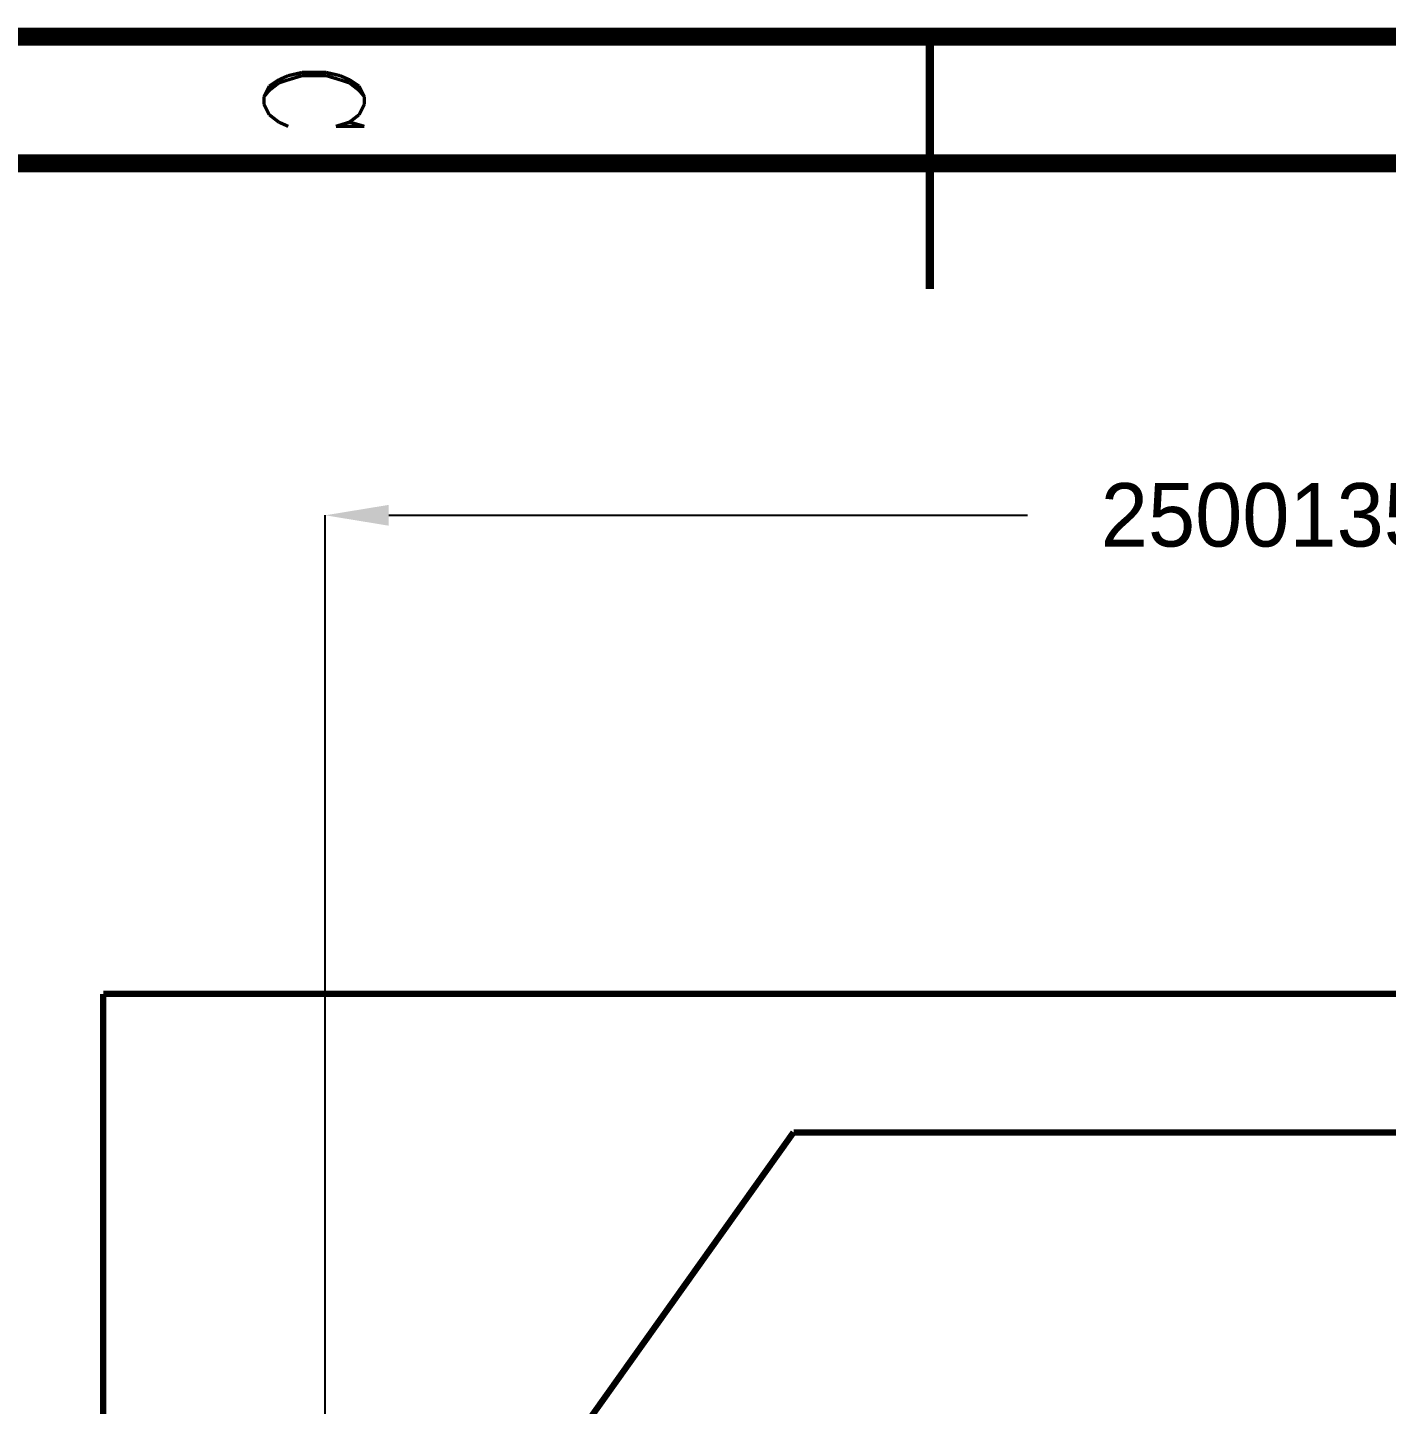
# Model space of a CAD drawing. Extents: x 0.1 to 11.6, y 0.3 to 16.2.
# Drawn here: x 4.439 to 6.582, y 14.063 to 16.234 of the extents above; entities that cross this region are included whole.
import ezdxf

# ---------------------------------------------------------------- set-up
doc = ezdxf.new("R2010")
doc.units = 0
doc.header["$MEASUREMENT"] = 0
doc.dimstyles.get("Standard").update_dxf_attribs({"dimtxt": 0.1, "dimasz": 0.1, "dimexe": 1.25, "dimexo": 0.625, "dimtad": 1, "dimtih": 1, "dimtxsty": 'Standard', "dimcen": 2.5, "dimazin": 3, "dimtfac": 1, "dimtmove": 0, "dimatfit": 3})

# ---------------------------------------------------------------- blocks, each defined once
blk = doc.blocks.new('_CLOSEDFILLED')
at = {"color": 0, "linetype": 'BYBLOCK'}
blk.add_solid([(-1, 0.164), (0, 0), (-1, -0.164)], dxfattribs=at)
blk = doc.blocks.new('*D5')
for p, q in [((4.9083, 14.0133), (4.9083, 15.4649)), ((5.0083, 15.4649), (6.0158, 15.4649)), ((6.9158, 15.4649), (7.9233, 15.4649)), ((8.0233, 14.9517), (8.0233, 15.4649))]:
    blk.add_line(p, q)
at = {"layer": 'Defpoints'}
for p in [(4.9083, 15.4649), (8.0233, 14.9517), (4.9083, 14.0133)]:
    blk.add_point(p, dxfattribs=at)
at = {"xscale": 0.1, "yscale": 0.1, "rotation": 180}
blk.add_blockref('_CLOSEDFILLED', (4.9083, 15.4649), dxfattribs=at)
at = {"xscale": 0.1, "yscale": 0.1}
blk.add_blockref('_CLOSEDFILLED', (8.0233, 15.4649), dxfattribs=at)
at = {"insert": (6.4658, 15.4649), "char_height": 0.1, "attachment_point": 5}
blk.add_mtext('250013512', dxfattribs=at)

msp = doc.modelspace()

# ---------------------------------------------------------------- linework, layer by layer
at = {"color": 0}
for points, const_width in [([(0.155, 16.22), (11.57, 16.22)], 0.02833), ([(5.86165, 16.02), (5.86165, 16.22)], 0.01333), ([(5.86165, 16.22), (5.86165, 15.8217)], 0.01333), ([(4.84999, 16.1583), (4.83501, 16.1517)], 0.00521), ([(4.87169, 16.1633), (4.84999, 16.1583)], 0.00521), ([(4.87169, 16.1583), (4.84999, 16.1517)], 0.00521), ([(4.91, 16.1633), (4.87169, 16.1633)], 0.00521), ([(4.91, 16.1583), (4.87169, 16.1583)], 0.00521), ([(4.93164, 16.1583), (4.91, 16.1633)], 0.00521), ([(4.93164, 16.1517), (4.91, 16.1583)], 0.00521), ([(4.94667, 16.1517), (4.93164, 16.1583)], 0.00521), ([(4.81999, 16.1417), (4.81168, 16.125)], 0.00521), ([(4.81999, 16.135), (4.81168, 16.125)], 0.00521), ([(4.83501, 16.1517), (4.81999, 16.1417)], 0.00521), ([(4.83501, 16.1467), (4.81999, 16.135)], 0.00521), ([(4.84999, 16.1517), (4.83501, 16.1467)], 0.00521), ([(4.94667, 16.1467), (4.93164, 16.1517)], 0.00521), ([(4.96164, 16.1417), (4.94667, 16.1517)], 0.00521), ([(4.96164, 16.135), (4.94667, 16.1467)], 0.00521), ([(4.97, 16.125), (4.96164, 16.1417)], 0.00521), ([(4.97, 16.125), (4.96164, 16.135)], 0.00521), ([(4.81168, 16.125), (4.81168, 16.1133)], 0.00521), ([(4.81168, 16.1133), (4.81999, 16.0967)], 0.00521), ([(4.96164, 16.0967), (4.97, 16.1133)], 0.00521), ([(4.97, 16.1133), (4.97, 16.125)], 0.00521), ([(4.81999, 16.0967), (4.83501, 16.085)], 0.00521), ([(4.94667, 16.085), (4.96164, 16.0967)], 0.00521), ([(4.83501, 16.085), (4.84999, 16.0783)], 0.00521), ([(4.94667, 16.085), (4.92503, 16.0783)], 0.00521), ([(4.92503, 16.0783), (4.97, 16.0783)], 0.00521), ([(4.97, 16.0783), (4.94667, 16.085)], 0.00521), ([(0.39833, 16.02), (11.315, 16.02)], 0.02833), ([(4.55832, 14.71), (4.55832, 11.9467)], 0.01), ([(4.55832, 14.71), (6.35667, 14.71)], 0.01), ([(6.35667, 14.71), (7.84831, 14.71)], 0.01), ([(5.32167, 14.035), (5.64665, 14.4917)], 0.01), ([(6.35667, 14.4917), (5.64665, 14.4917)], 0.01), ([(7.84831, 14.4917), (6.35667, 14.4917)], 0.01)]:
    msp.add_lwpolyline(points, dxfattribs=dict(at, const_width=const_width))
at = {"color": 0, "const_width": 0.00521}
msp.add_lwpolyline([(0.155, 16.22), (11.57, 16.22), (11.57, 0.31), (0.155, 0.31), (0.155, 16.22)], close=True, dxfattribs=at)

# ---------------------------------------------------------------- dimensions: what is measured, and where the dimension line sits
at = {"linetype": 'Continuous'}
dim = msp.add_linear_dim(base=(4.90831, 15.46495), p1=(4.90831, 14.0133), p2=(8.02333, 14.9517), text='250013512', dimstyle='Standard', dxfattribs=at)
dim.commit()
dim.dimension.update_dxf_attribs({"geometry": '*D5', "text_midpoint": (6.46582, 15.46495)})

doc.saveas('drawing.dxf')
